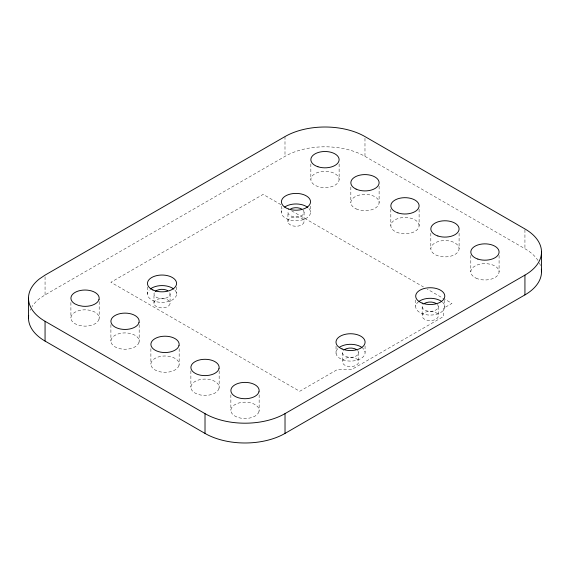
<?xml version="1.0" encoding="UTF-8"?>
<svg xmlns="http://www.w3.org/2000/svg" width="570" height="570" viewBox="0 0 570 570"><rect width="100%" height="100%" fill="white"/><g stroke="black" fill="none" stroke-linecap="round" stroke-linejoin="round"><path stroke-width="0.43" stroke-dasharray="2.85 2.14" d="M153.95 303.375L153.993 293.5M287.921 221.737L287.957 211.869M170.102 293.892L170.067 303.668A8.08 4.667 0 0 1 157.349 307.031A8.08 4.667 0 0 1 158.667 298.986A8.08 4.667 0 0 1 170.067 303.668M304.074 212.261L304.038 222.029A8.08 4.667 0 0 1 291.313 225.392A8.08 4.667 0 0 1 292.631 217.355A8.08 4.667 0 0 1 304.038 222.029M538.002 260.511A56.551 32.654 0 0 0 524.934 248.719L364.978 156.372A56.551 32.654 0 0 0 284.993 156.372L45.059 294.897L39.316 298.78A56.573 32.661 0 0 0 32.006 306.667M280.868 204.616L263.148 194.384L110.893 282.278L299.706 391.291L337.127 369.688L351.405 369.688L443.674 316.421L443.674 308.171L451.953 303.39L427.293 289.154M291.655 210.843L423.439 286.931M524.934 229.788L524.934 248.719M499.085 255.46L499.085 271.812M470.806 255.46L470.806 271.812M459.092 233.237L459.092 248.719A14.136 8.165 0 0 1 437.888 255.787A14.136 8.165 0 0 1 437.888 241.652A14.136 8.165 0 0 1 459.092 248.719M444.757 300.19L444.757 307.23M438.323 306.689L438.323 315.923A8.08 4.667 0 0 1 426.203 319.962A8.08 4.667 0 0 1 426.203 311.883A8.08 4.667 0 0 1 438.323 315.923M430.82 233.237L430.82 248.719M422.163 306.689L422.163 315.923M419.107 209.283L419.107 225.635A14.136 8.165 0 0 1 397.896 232.703A14.136 8.165 0 0 1 397.896 218.566A14.136 8.165 0 0 1 419.107 225.635M415.73 299.991L415.73 306.147M390.828 209.283L390.828 225.635M379.114 186.198L379.114 202.542M365.064 346.026L365.064 352.182M364.978 138.303L364.978 156.372M358.63 352.702L358.63 361.936A8.08 4.667 0 0 1 346.51 365.976A8.08 4.667 0 0 1 346.51 357.896A8.08 4.667 0 0 1 358.63 361.936M350.835 187.06L350.835 202.542M342.47 352.702L342.47 361.936M339.121 163.968L339.121 179.457A14.136 8.165 0 0 1 317.918 186.525A14.136 8.165 0 0 1 317.918 172.389A14.136 8.165 0 0 1 339.121 179.457M336.036 346.182L336.036 353.222M310.849 163.968L310.849 179.457M310.536 206.197L310.536 212.361M284.993 136.579L284.993 156.372M281.452 206.197L281.452 212.361M259.143 394.846L259.143 410.336M230.864 394.846L230.864 410.336M219.158 370.899L219.158 387.251M190.879 370.899L190.879 387.251M179.165 348.676L179.165 364.159M176.572 286.952L176.572 293.992M150.886 348.676L150.886 364.159M147.488 286.952L147.488 293.992M139.173 324.722L139.173 341.074M110.901 324.722L110.901 341.074M99.187 301.637L99.187 317.989M70.908 302.499L70.908 317.989M45.059 276.828L45.059 294.897M361.765 347.351A14.542 8.393 0 0 1 360.931 358.58A14.542 8.393 0 0 1 341.508 359.278A14.542 8.393 0 0 1 338.281 348.192M539.377 262.948A56.551 32.654 0 0 1 540.802 266.703M174.983 290.18A14.542 8.393 0 0 1 162.03 302.385A14.542 8.393 0 0 1 149.069 290.18M357.547 350.365A8.08 4.667 0 0 1 350.55 357.362A8.08 4.667 0 0 1 343.553 350.365M169.81 292.738A8.08 4.667 0 0 1 161.688 298.652A8.08 4.667 0 0 1 154.456 292.367M308.947 208.549A14.542 8.393 0 0 1 295.994 220.754A14.542 8.393 0 0 1 283.034 208.549M302.991 210.024A8.08 4.667 0 0 1 296.671 217.006A8.08 4.667 0 0 1 288.42 210.729M437.24 304.359A8.08 4.667 0 0 1 430.243 311.355A8.08 4.667 0 0 1 423.246 304.359M442.534 302.2A14.542 8.393 0 0 1 439.263 313.272A14.542 8.393 0 0 1 419.841 312.552A14.542 8.393 0 0 1 419.05 301.331M30.068 310.351A56.573 32.661 0 0 1 30.63 309.111M99.009 319.264L98.496 320.511A14.136 8.165 0 0 1 82.835 326.047L78.624 325.256L75.048 323.76A14.136 8.165 0 0 1 71.599 315.466L72.447 314.277A14.136 8.165 0 0 1 95.04 312.21L96.487 313.187A14.136 8.165 0 0 1 99.009 319.264M139.002 342.349L138.482 343.596A14.136 8.165 0 0 1 116.729 347.679L115.04 346.845A14.136 8.165 0 0 1 111.592 338.552L112.44 337.369A14.136 8.165 0 0 1 135.033 335.303L136.472 336.279A14.136 8.165 0 0 1 139.002 342.349M178.987 365.441L178.474 366.681A14.136 8.165 0 0 1 156.714 370.764L155.026 369.93A14.136 8.165 0 0 1 151.577 361.637L152.425 360.454A14.136 8.165 0 0 1 175.026 358.387L176.465 359.364A14.136 8.165 0 0 1 178.987 365.441M218.98 388.526L218.46 389.773A14.136 8.165 0 0 1 196.707 393.856L195.018 393.022A14.136 8.165 0 0 1 191.57 384.729L192.418 383.546A14.136 8.165 0 0 1 215.011 381.48L216.458 382.449A14.136 8.165 0 0 1 218.98 388.526M258.972 411.611L258.452 412.858A14.136 8.165 0 0 1 236.692 416.941L235.011 416.107A14.136 8.165 0 0 1 231.562 407.814L232.41 406.631A14.136 8.165 0 0 1 255.004 404.565L256.443 405.541A14.136 8.165 0 0 1 258.972 411.611M476.05 278.153A14.136 8.165 0 0 0 498.907 273.087A14.136 8.165 0 0 0 479.876 264.188A14.136 8.165 0 0 0 476.05 278.153M356.079 208.891A14.136 8.165 0 0 0 378.943 203.825A14.136 8.165 0 0 0 359.912 194.926A14.136 8.165 0 0 0 356.079 208.891"/><path stroke-width="0.85" d="M45.059 321.281L205.015 413.635A56.573 32.661 0 0 0 285.021 413.62L524.934 275.111A56.551 32.654 0 0 0 524.934 228.933L364.978 136.579A56.551 32.654 0 0 0 284.993 136.579L45.059 275.111L39.316 278.987A56.573 32.661 0 0 0 45.059 321.281L45.059 341.074L205.015 433.428A56.573 32.661 0 0 0 285.021 433.407L524.934 294.897A56.551 32.654 0 0 0 541.329 269.247M541.5 252.018L541.5 271.812M524.934 275.111L524.934 294.897M285.021 413.62L285.021 433.407M205.015 413.635L205.015 433.428M28.5 298.181L28.5 317.974M339.649 347.144A14.542 8.393 0 0 1 361.765 347.351M150.259 289.054A14.542 8.393 0 0 1 173.793 289.054M344.836 349.403A8.08 4.667 0 0 1 356.264 349.403M155.389 291.327A8.08 4.667 0 0 1 167.801 290.728M284.694 207.074A14.542 8.393 0 0 1 307.757 207.423M290.714 208.827A8.08 4.667 0 0 1 301.765 209.097M419.05 301.331A14.542 8.393 0 0 1 441.166 301.145M424.529 303.39A8.08 4.667 0 0 1 435.957 303.39M45.059 341.074A56.573 32.661 0 0 1 28.678 315.41M99.009 299.471L98.496 300.718A14.136 8.165 0 0 1 82.835 306.261L78.624 305.47L75.048 303.967A14.136 8.165 0 0 1 71.599 295.673L72.447 294.49A14.136 8.165 0 0 1 95.04 292.424L96.487 293.4A14.136 8.165 0 0 1 99.009 299.471M139.002 322.563L138.482 323.803A14.136 8.165 0 0 1 116.729 327.885L115.04 327.059A14.136 8.165 0 0 1 111.592 318.758L112.44 317.576A14.136 8.165 0 0 1 135.033 315.509L136.472 316.485A14.136 8.165 0 0 1 139.002 322.563M178.987 345.648L178.474 346.895A14.136 8.165 0 0 1 156.714 350.978L155.026 350.144A14.136 8.165 0 0 1 151.577 341.85L152.425 340.668A14.136 8.165 0 0 1 175.026 338.601L176.465 339.57A14.136 8.165 0 0 1 178.987 345.648M218.98 368.733L218.46 369.98A14.136 8.165 0 0 1 196.707 374.062L195.018 373.229A14.136 8.165 0 0 1 191.57 364.935L192.418 363.753A14.136 8.165 0 0 1 215.011 361.686L216.458 362.663A14.136 8.165 0 0 1 218.98 368.733M258.972 391.825L258.452 393.072A14.136 8.165 0 0 1 236.692 397.155L235.011 396.321A14.136 8.165 0 0 1 231.562 388.028L232.41 386.845A14.136 8.165 0 0 1 255.004 384.779L256.443 385.748A14.136 8.165 0 0 1 258.972 391.825M437.888 236.001A14.136 8.165 0 0 0 459.092 228.933A14.136 8.165 0 0 0 437.888 221.865A14.136 8.165 0 0 0 437.888 236.001M477.874 259.086A14.136 8.165 0 0 0 499.085 252.018A14.136 8.165 0 0 0 477.874 244.95A14.136 8.165 0 0 0 477.874 259.086M342.114 348.983A14.542 8.393 0 0 0 365.028 342.94A14.542 8.393 0 0 0 344.508 334.505A14.542 8.393 0 0 0 342.114 348.983M152.874 289.959A14.542 8.393 0 0 0 176.394 284.751A14.542 8.393 0 0 0 156.814 275.595A14.542 8.393 0 0 0 152.874 289.959M356.079 189.097A14.136 8.165 0 0 0 378.943 184.032A14.136 8.165 0 0 0 359.912 175.133A14.136 8.165 0 0 0 356.079 189.097M317.918 166.739A14.136 8.165 0 0 0 339.121 159.664A14.136 8.165 0 0 0 317.918 152.596A14.136 8.165 0 0 0 317.918 166.739M288.719 209.076A14.542 8.393 0 0 0 310.536 201.801A14.542 8.393 0 0 0 288.719 194.534A14.542 8.393 0 0 0 288.719 209.076M422.185 303.119A14.542 8.393 0 0 0 444.757 296.671A14.542 8.393 0 0 0 423.795 288.605A14.542 8.393 0 0 0 422.185 303.119M397.896 212.909A14.136 8.165 0 0 0 419.107 205.841A14.136 8.165 0 0 0 397.896 198.773A14.136 8.165 0 0 0 397.896 212.909"/></g></svg>
